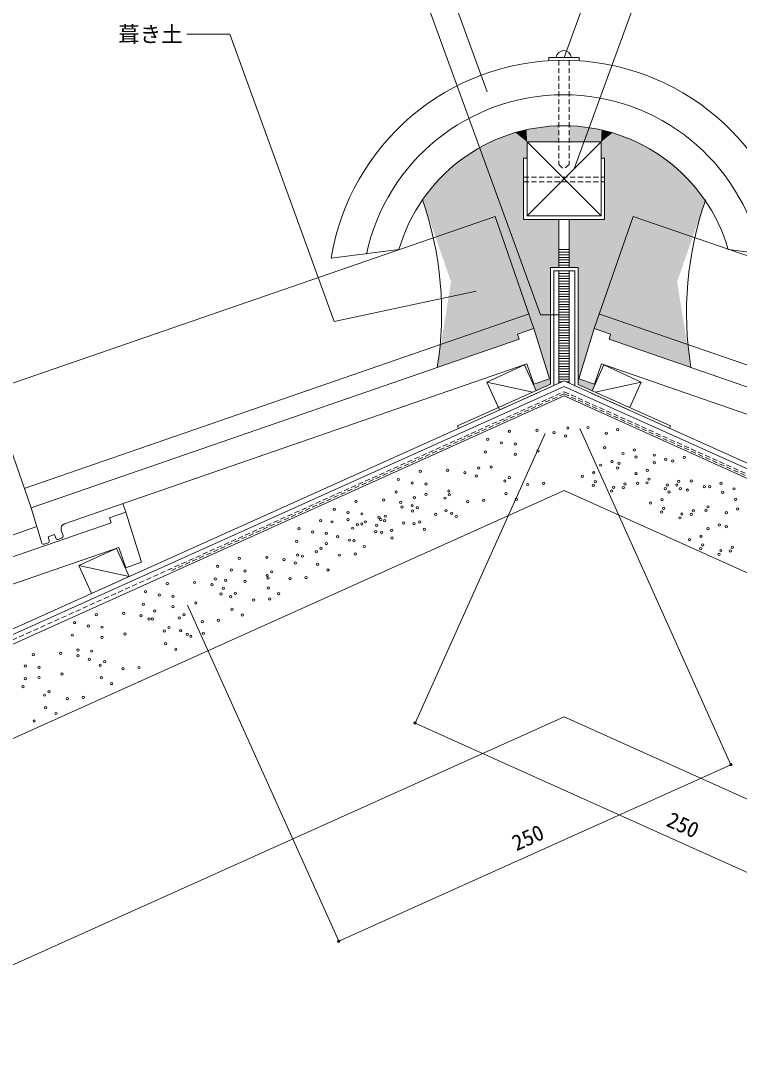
# Model space of a CAD drawing. Units: millimetres, scale not verified. Extents: x -203 to 197, y -138 to 132.
# Drawn here: x -75.6 to 7.9, y -48.3 to 71.2 of the extents above; entities that cross this region are included whole.
import ezdxf
from ezdxf.enums import TextEntityAlignment as Align

# ---------------------------------------------------------------- set-up
doc = ezdxf.new("R2010")
doc.units = ezdxf.units.MM
doc.header["$LTSCALE"] = 0.5
doc.header["$PDMODE"] = 32
doc.header["$PDSIZE"] = 0.25
doc.linetypes.add('DASHED1', pattern=[1.8, 1.2, -0.6])
for name, color, linetype, lineweight in [('1-0', 7, 'Continuous', 18), ('1-1', 7, 'Continuous', 18), ('1-2', 3, 'Continuous', 18), ('1-4', 7, 'Continuous', 18), ('1-5', 7, 'Continuous', 18)]:
    doc.layers.add(name, color=color, linetype=linetype, lineweight=lineweight)
doc.layers.add('1-6_ADD_LINE', color=8, linetype='Continuous')
doc.styles.add('ＭＳ ゴシック', font='')
doc.styles.get('ＭＳ ゴシック').set_extended_font_data('MS Gothic')

msp = doc.modelspace()

# ---------------------------------------------------------------- linework, layer by layer
at = {"layer": '1-0'}
for p, q in [((-16.7533, 57.1302), (-8.1533, 48.5302)), ((-16.7533, 48.5302), (-8.1533, 57.1302)), ((-17.1533, 55.2407), (-16.7533, 55.2407)), ((-8.1533, 55.2407), (-7.7533, 55.2407)), ((-7.7533, 55.2407), (-7.7533, 48.1302)), ((-14.2352, 48.5302), (-10.3691, 48.5302)), ((-21.4257, 29.2176), (-17.0657, 31.2255)), ((-17.0657, 31.2255), (-15.7114, 28.2161)), ((-17.0656, 31.2254), (-15.7114, 28.2161)), ((-17.0656, 31.2254), (-15.7114, 28.2161)), ((-7.8409, 31.2255), (-9.1952, 28.2161)), ((-7.841, 31.2254), (-9.1952, 28.2161)), ((-7.841, 31.2254), (-9.1952, 28.2161)), ((-3.4809, 29.2176), (-7.8409, 31.2255)), ((-19.9655, 25.9728), (-21.4257, 29.2176)), ((-21.4257, 29.2176), (-16.0804, 28.05)), ((-20.0886, 26.2463), (-21.4257, 29.2176)), ((-19.9406, 25.984), (-12.4533, 29.3532)), ((-4.966, 25.984), (-12.4533, 29.3532)), ((-3.4809, 29.2176), (-8.8262, 28.05)), ((-4.818, 26.2463), (-3.4809, 29.2176)), ((-4.818, 26.2463), (-3.4809, 29.2176)), ((-183.2977, -48.1847), (-12.4533, 28.6953)), ((-183.2977, -49.2812), (-12.4533, 27.5987)), ((-15.5883, 27.9425), (-19.9655, 25.9728)), ((-15.5883, 27.9425), (-15.5883, 27.9425)), ((158.3911, -48.1847), (-12.4533, 28.6953)), ((158.3911, -49.2812), (-12.4533, 27.5987)), ((-9.3183, 27.9425), (-4.9411, 25.9728)), ((-9.3183, 27.9425), (-9.3183, 27.9425)), ((-183.2977, -47.5267), (-19.9406, 25.984)), ((-19.9655, 25.9727), (-19.9655, 25.9728)), ((158.3911, -47.5267), (-4.966, 25.984)), ((-4.9411, 25.9728), (-4.9411, 25.9728)), ((-183.6591, -60.4098), (-12.4533, 16.6329)), ((156.7496, -59.5085), (-12.4533, 16.6329)), ((-67.3854, 4.6338), (-68.8456, 7.8787)), ((-68.8456, 7.8787), (-63.0082, 6.6035)), ((-181.6562, -85.8265), (-12.4533, -9.6852)), ((156.7496, -85.8265), (-12.4533, -9.6852))]:
    msp.add_line(p, q, dxfattribs=at)
at = {"layer": '1-0', "linetype": 'DASHED1'}
for p, q in [((-17.1533, 53.0177), (-7.7533, 53.0177)), ((-17.1533, 52.4755), (-7.7533, 52.4755)), ((-12.4533, 27.8481), (-58.0494, 7.3298)), ((-12.4533, 27.8481), (158.4844, -49.0739))]:
    msp.add_line(p, q, dxfattribs=at)
at = {"layer": '1-0'}
msp.add_lwpolyline([(-16.7533, 48.5302), (-16.7533, 57.1302), (-8.1533, 57.1302), (-8.1533, 48.5302)], close=True, dxfattribs=at)
for points in [[(-7.7533, 48.1302), (-17.1533, 48.1302), (-17.1533, 55.2407)], [(-15.5883, 27.9425), (-19.9433, 25.9828), (-19.9655, 25.9728)], [(-9.3183, 27.9425), (-4.9633, 25.9828), (-4.9411, 25.9728)], [(-67.3854, 4.6338), (-68.8456, 7.8786), (-64.5141, 9.8734)], [(-64.4855, 9.8865), (-63.0082, 6.6035), (-67.3854, 4.6338)], [(-64.4855, 9.8865), (-63.0082, 6.6035), (-67.3854, 4.6338)], [(-64.4855, 9.8865), (-63.0082, 6.6035), (-67.3854, 4.6338)]]:
    msp.add_lwpolyline(points, dxfattribs=at)
at = {"layer": '1-0', "linetype": 'DASHED1'}
msp.add_lwpolyline([(-183.2977, -48.7825), (-12.4533, 28.0974), (33.1428, 7.5792)], dxfattribs=at)
at = {"layer": '1-0'}
for centre in [(-12.015, 23.8826), (-9.6702, 23.9374), (-18.8005, 23.4835), (-15.6073, 23.6165), (-13.6116, 23.3504), (-12.2811, 22.9513), (-7.5414, 23.2722), (-6.211, 23.6713), (-21.3284, 22.5521), (-19.7318, 22.153), (-18.1352, 22.0199), (-7.7402, 21.5785), (-21.5945, 21.0886), (-18.1352, 20.8225), (-15.4743, 21.2216), (-5.6115, 20.9133), (-4.281, 21.3124), (-4.0947, 20.5063), (-1.9503, 20.7208), (-0.6355, 20.2402), (1.5089, 20.4547), (-22.3928, 19.2259), (-20.9292, 19.359), (-8.1989, 19.5578), (-6.8684, 19.9569), (-6.2391, 19.2197), (-6.0544, 19.7722), (-1.966, 19.8411), (0.1785, 20.0555), (-31.7061, 17.8954), (-29.1782, 18.8268), (-25.9851, 18.9598), (-23.9893, 18.6937), (-22.6589, 18.2946), (-18.8088, 18.1113), (-10.3433, 18.2711), (-9.0128, 18.6703), (-4.1104, 18.5544), (-2.7799, 18.9536), (-2.5936, 17.933), (-30.1096, 17.4963), (-28.513, 17.3632), (-19.341, 17.7121), (-16.68, 17.313), (-14.8174, 17.446), (-9.041, 17.2208), (-8.8265, 17.6497), (-6.6978, 16.9845), (-5.5817, 16.9547), (-5.3673, 17.3836), (-3.8944, 17.4353), (-2.8081, 17.5041), (-0.6793, 16.8389), (-0.4648, 17.2678), (0.6512, 17.238), (0.8656, 17.6669), (1.0644, 16.8405), (1.8784, 16.6558), (2.3386, 17.7186), (3.8396, 17.0752), (4.4673, 17.0533), (5.7978, 17.4525), (7.2989, 16.8092), (-33.4358, 15.5006), (-31.9722, 16.4319), (-29.8434, 15.7667), (-28.513, 16.1658), (-26.3096, 15.7211), (-25.852, 16.565), (-25.7774, 16.1202), (-21.7859, 15.455), (-19.2079, 16.2486), (-18.0105, 15.5834), (-6.9122, 16.5556), (-1.08, 15.5538), (-0.2661, 16.4413), (5.9684, 16.41), (7.4852, 15.5741), (-39.1568, 14.4362), (-36.6289, 15.3675), (-31.44, 15.2345), (-31.307, 14.7023), (-30.1095, 14.8353), (-30.0427, 14.2278), (-29.5105, 14.627), (-26.1765, 14.2576), (-23.6486, 15.3219), (-2.4105, 15.1547), (-0.8937, 14.5332), (2.5655, 14.2672), (4.0384, 14.3188), (4.2685, 14.7164), (7.7278, 14.4503), (-40.7534, 13.1057), (-37.5603, 13.2388), (-37.5602, 14.0371), (-35.9637, 13.904), (-33.9679, 13.5049), (-33.7759, 13.2323), (-33.3027, 13.1057), (-33.2437, 13.6315), (-27.3818, 13.8287), (-25.5191, 13.9617), (-24.9791, 13.5923), (-1.1082, 14.1044), (1.0206, 13.4391), (1.235, 13.868), (2.351, 13.8383), (6.3973, 14.0511), (-43.2813, 12.1744), (-39.4229, 12.9727), (-37.0113, 12.2368), (-36.4791, 12.636), (-35.9637, 12.7066), (-35.5645, 12.9727), (-34.3504, 11.8377), (-34.234, 12.5735), (-32.4877, 11.9707), (-31.1149, 12.8332), (-29.9097, 12.7643), (-29.2523, 12.9662), (-28.7122, 12.0991), (4.267, 12.1916), (5.5974, 12.5907), (6.4114, 12.406), (-43.5474, 10.7108), (-41.6847, 11.7752), (-40.0882, 11.6422), (-38.7577, 11.243), (-37.4272, 10.8439), (-36.8783, 10.7733), (-33.6429, 11.7688), (-32.4454, 11.1035), (2.1225, 10.9049), (3.453, 11.3041), (-41.2423, 9.4991), (-40.7101, 9.8983), (-40.0882, 10.4448), (-35.6808, 10.108), (3.4248, 9.8546), (3.6393, 10.2835), (5.7681, 9.6183), (6.8841, 9.5885), (7.0986, 10.0174), (-50.1998, 8.7151), (-47.0067, 8.8482), (-45.011, 8.5821), (-43.4144, 9.1143), (-42.8822, 8.9812), (-38.5813, 9.1), (-36.7186, 9.233), (5.5536, 9.1894), (-52.7278, 7.7838), (-51.1312, 7.3846), (-49.5346, 7.2516), (-46.4343, 7.1606), (-43.6805, 8.1829), (-41.1092, 8.0356), (-39.9118, 7.3704), (-55.3887, 5.9211), (-52.9938, 6.3203), (-51.7964, 6.1872), (-49.5346, 6.0542), (-46.9665, 6.7615), (-46.8736, 6.4533), (-44.3055, 6.3623), (-42.4428, 6.4954), (-61.1098, 4.8567), (-58.5819, 5.7881), (-53.393, 5.655), (-52.0625, 5.2559), (-50.6652, 4.6718), (-46.8334, 5.298), (-59.5132, 4.4576), (-57.9166, 4.3246), (-55.2557, 3.5263), (-52.3286, 4.5906), (-51.1974, 4.2727), (-48.5364, 3.8735), (-46.6738, 4.0066), (-45.636, 4.6327), (-63.6377, 2.3288), (-61.3759, 3.3932), (-60.0454, 2.5949), (-57.9166, 3.1271), (-51.0644, 2.8092), (-69.3588, 1.2644), (-66.8308, 2.1958), (-61.642, 2.0627), (-60.7106, 1.6636), (-60.3115, 1.6636), (-57.1705, 1.7839), (-56.6383, 2.1831), (-54.5095, 1.3848), (-52.6468, 1.5178), (-49.8669, 2.1439), (-67.7622, 0.8653), (-66.1656, 0.7322), (-63.5046, -0.066), (-58.9126, 0.2906), (-58.3804, 0.6898), (-57.0374, 0.3204), (-56.2517, -0.1085), (-54.389, 0.0245), (-69.6248, -0.1991), (-66.1656, -0.4652), (-58.7796, -1.1729), (-55.84, -0.3449), (-74.1485, -2.4609), (-70.9553, -2.3279), (-68.9596, -1.9287), (-67.363, -2.0618), (-57.5821, -1.8381), (-68.9596, -2.594), (-67.6291, -2.9931), (-66.379, -3.6914), (-65.8468, -3.2923), (-75.0798, -3.7914), (-73.4833, -3.9245), (-70.8223, -4.7227), (-63.718, -4.0906), (-61.8553, -3.9575), (-75.0798, -5.2549), (-73.4833, -5.1219), (-66.2459, -5.1549), (-65.0485, -5.8202), (-75.3459, -6.1863), (-72.8498, -7.1757), (-72.3176, -6.7766), (-70.1888, -7.5749), (-68.3262, -7.4418), (-72.7167, -8.6392), (-71.5193, -9.3045), (-74.0504, -10.1795)]:
    msp.add_circle(centre, 0.1331, dxfattribs=at)
at = {"layer": '1-1'}
for p, q in [((-12.4533, 66.9532), (-1.908, 95.9261)), ((-11.2293, 54.1103), (-1.2059, 81.6493)), ((-51.3112, 69.6339), (-56.2887, 69.6339)), ((-14.237, 66.9532), (-10.7142, 66.9532)), ((-14.237, 66.9532), (-14.237, 66.5597)), ((-10.7142, 66.9532), (-10.7142, 66.5548)), ((-13.0533, 48.1302), (-13.0533, 42.5435)), ((-11.8533, 48.1302), (-11.8533, 42.5435)), ((-39.5138, 43.6141), (-31.6533, 44.6141)), ((-13.0533, 44.6141), (-11.8533, 44.6141)), ((-13.0533, 44.3141), (-11.8533, 44.3141)), ((6.6257, 44.6141), (14.4862, 43.6141)), ((-13.0533, 44.0141), (-11.8533, 44.0141)), ((-13.0533, 43.7141), (-11.8533, 43.7141)), ((-13.0533, 43.4141), (-11.8533, 43.4141)), ((-13.0533, 43.1141), (-11.8533, 43.1141)), ((-14.0405, 42.5435), (-10.8002, 42.5435)), ((-14.0405, 28.968), (-14.0405, 42.5435)), ((-13.6405, 42.1435), (-11.2002, 42.1435)), ((-13.6405, 29.148), (-13.6405, 42.1435)), ((-13.0533, 42.8141), (-11.8533, 42.8141)), ((-13.0533, 42.1435), (-13.0533, 29.0832)), ((-11.8533, 42.1435), (-11.8533, 29.0832)), ((-11.2002, 28.7893), (-11.2002, 42.1435)), ((-10.8002, 28.9383), (-10.8002, 42.5435)), ((-13.0533, 41.8435), (-11.8533, 41.8435)), ((-13.0533, 41.5435), (-11.8533, 41.5435)), ((-13.0533, 41.2435), (-11.8533, 41.2435)), ((-13.0533, 40.9435), (-11.8533, 40.9435)), ((-13.0533, 40.6435), (-11.8533, 40.6435)), ((-13.0533, 40.3435), (-11.8533, 40.3435)), ((-13.0533, 40.0435), (-11.8533, 40.0435)), ((-13.0533, 39.7435), (-11.8533, 39.7435)), ((-13.0533, 39.4435), (-11.8533, 39.4435)), ((-13.0533, 39.1436), (-11.8533, 39.1436)), ((-13.0533, 38.8436), (-11.8533, 38.8436)), ((-13.0533, 38.5436), (-11.8533, 38.5436)), ((-13.0533, 38.2436), (-11.8533, 38.2436)), ((-13.0533, 37.9436), (-11.8533, 37.9436)), ((-13.0533, 37.6436), (-11.8533, 37.6436)), ((-13.0533, 37.3436), (-11.8533, 37.3436)), ((-13.0533, 37.0436), (-11.8533, 37.0436)), ((-13.0533, 36.7436), (-11.8533, 36.7436)), ((-13.0533, 36.4436), (-11.8533, 36.4436)), ((-13.0533, 36.1436), (-11.8533, 36.1436)), ((-13.0533, 35.8436), (-11.8533, 35.8436)), ((-13.0533, 35.5436), (-11.8533, 35.5436)), ((-13.0533, 35.2436), (-11.8533, 35.2436)), ((-13.0533, 34.9436), (-11.8533, 34.9436)), ((-13.0533, 34.6436), (-11.8533, 34.6436)), ((-13.0533, 34.3436), (-11.8533, 34.3436)), ((-13.0533, 34.0436), (-11.8533, 34.0436)), ((-13.0533, 33.7436), (-11.8533, 33.7436)), ((-13.0533, 33.4436), (-11.8533, 33.4436)), ((-13.0533, 33.1436), (-11.8533, 33.1436)), ((-13.0533, 32.8436), (-11.8533, 32.8436)), ((-13.0533, 32.5436), (-11.8533, 32.5436)), ((-13.0533, 32.2436), (-11.8533, 32.2436)), ((-13.0533, 31.9436), (-11.8533, 31.9436)), ((-13.0533, 31.6437), (-11.8533, 31.6437)), ((-13.0533, 31.3437), (-11.8533, 31.3437)), ((-13.0533, 31.0437), (-11.8533, 31.0437)), ((-13.0533, 30.7437), (-11.8533, 30.7437)), ((-13.0533, 30.4437), (-11.8533, 30.4437)), ((-13.0533, 30.1437), (-11.8533, 30.1437)), ((-24.8306, 24.1124), (-14.0405, 28.968)), ((-13.6405, 29.148), (-13.6405, 28.819)), ((-13.0533, 29.8437), (-11.8533, 29.8437)), ((-13.0533, 29.5437), (-11.8533, 29.5437)), ((-13.0533, 29.2437), (-12.6968, 29.2437)), ((-12.2098, 29.2437), (-11.8533, 29.2437)), ((-10.8002, 28.9383), (-0.076, 24.1124)), ((-24.8306, 24.1124), (-24.7075, 23.8389)), ((-0.076, 24.1124), (-0.1991, 23.8389))]:
    msp.add_line(p, q, dxfattribs=at)
at = {"layer": '1-1', "linetype": 'DASHED1'}
for p, q in [((-13.0533, 66.614), (-13.0533, 54.5076)), ((-11.8533, 66.614), (-11.8533, 54.5076)), ((-13.0533, 54.5076), (-12.5408, 53.9422)), ((-11.8533, 54.5076), (-12.5408, 53.9422))]:
    msp.add_line(p, q, dxfattribs=at)
at = {"layer": '1-1'}
for points in [[(-21.4098, 62.9682), (-33.1242, 95.1533), (-38.9189, 95.1533)], [(-31.3493, 81.4462), (-15.1832, 37.0303), (-12.8179, 37.0303)], [(-51.3112, 69.6339), (-39.1664, 36.2665), (-22.6902, 39.7685)]]:
    msp.add_lwpolyline(points, dxfattribs=at)
for centre, radius, start, end in [((-12.489, 66.8377), 0.8988, 7.38367, 172.61633), ((-12.5138, 39.2663), 27.3478, 9.14783, 170.85219), ((-12.5138, 39.193), 23.4211, 12.18517, 167.90198), ((-12.5138, 39.0946), 19.9195, 16.08661, 163.91339)]:
    msp.add_arc(centre, radius, start, end, dxfattribs=at)
at = {"layer": '1-2', "color": 7}
for p, q in [((-20.4809, 48.4796), (-79.1225, 28.1902)), ((-15.9687, 35.4382), (-20.4809, 48.4796)), ((-8.9379, 35.4382), (-4.4257, 48.4796)), ((-4.4257, 48.4796), (54.2159, 28.1902)), ((-16.5018, 37.1584), (-75.1989, 16.8498)), ((-8.4048, 37.1584), (50.2923, 16.8498)), ((-74.4142, 14.5817), (-79.1225, 28.1902)), ((-63.3886, 14.0992), (-63.7356, 15.1019)), ((-73.7445, 12.4209), (-122.6188, -4.4892))]:
    msp.add_line(p, q, dxfattribs=at)
at = {"layer": '1-2'}
for p, q in [((-17.8598, 34.7838), (-15.9687, 35.4382)), ((-17.8598, 34.7838), (-17.682, 34.2105)), ((-14.1619, 29.6085), (-15.9687, 35.4382)), ((-10.7447, 29.6085), (-8.9379, 35.4382)), ((-7.0468, 34.7838), (-8.9379, 35.4382)), ((-7.0468, 34.7838), (-7.2245, 34.2105)), ((-17.682, 34.2105), (-74.4142, 14.5817)), ((-7.2245, 34.2105), (49.5076, 14.5817)), ((-70.5183, 12.7551), (-16.7935, 31.3434)), ((-16.7935, 31.3434), (-15.9735, 28.9732)), ((-8.1131, 31.3434), (-8.9331, 28.9732)), ((45.6117, 12.7551), (-8.1131, 31.3434)), ((-15.9761, 28.9809), (-14.1619, 29.6085)), ((-8.9305, 28.9809), (-10.7447, 29.6085)), ((-73.1505, 10.5045), (-74.4142, 14.5817)), ((-65.2797, 13.4449), (-63.3886, 14.0992)), ((-65.2797, 13.4449), (-65.102, 12.8715)), ((-61.5819, 8.2696), (-63.3886, 14.0992)), ((-65.102, 12.8715), (-121.8341, -6.7573)), ((-70.6883, 11.3426), (-70.8953, 12.0105)), ((-72.437, 11.2425), (-71.6806, 11.5043)), ((-72.2957, 10.7864), (-72.437, 11.2425)), ((-71.5431, 11.0606), (-71.6806, 11.5043)), ((-70.8139, 11.0944), (-71.2867, 10.9308)), ((-117.9383, -8.5838), (-64.2134, 10.0044)), ((-72.8941, 10.3747), (-72.4213, 10.5382)), ((-64.2134, 10.0044), (-63.3934, 7.6343)), ((-63.396, 7.6419), (-61.5819, 8.2696))]:
    msp.add_line(p, q, dxfattribs=at)
for centre, radius, start, end in [((-70.3222, 12.1881), 0.6, 109.08589, 197.21983), ((-72.4867, 10.7272), 0.2, 289.08401, 17.21758), ((-71.352, 11.1198), 0.2, 197.21758, 289.0885), ((-70.8793, 11.2834), 0.2, 289.0885, 17.21996), ((-72.9595, 10.5637), 0.2, 197.21655, 289.08514)]:
    msp.add_arc(centre, radius, start, end, dxfattribs=at)
at = {"layer": '1-4'}
for p, q in [((-29.7818, -10.4103), (-14.6334, 23.2527)), ((6.9441, -15.2573), (-10.6378, 23.8137)), ((-38.652, -35.7755), (-56.2339, 3.2954)), ((-29.7818, -10.4103), (15.8143, -30.9286)), ((-38.652, -35.7755), (6.9441, -15.2573))]:
    msp.add_line(p, q, dxfattribs=at)
for p in [(-29.7818, -10.4103), (6.9441, -15.2573), (-38.652, -35.7755)]:
    msp.add_point(p, dxfattribs=at)
at = {"layer": '1-5'}
for centre, start, end in [((-66.6566, 37.2535), 350.8835, 19.20852), ((41.75, 37.2535), 160.79148, 189.1165)]:
    msp.add_arc(centre, 39.9705, start, end, dxfattribs=at)
at = {"layer": '1-5', "color": 1}
for centre, start, end in [((-66.6566, 37.2535), 350.8835, 19.20852), ((41.75, 37.2535), 160.79148, 189.1165)]:
    msp.add_arc(centre, 39.9705, start, end, dxfattribs=at)
at = {"layer": '1-6_ADD_LINE'}
for points in [[(-16.7533, 57.1302), (-15.3559, 58.8108), (-16.8144, 58.5281)], [(-16.7533, 57.1302), (-13.0533, 57.1302), (-13.0533, 59.0068)], [(-16.7533, 57.1302), (-13.0533, 59.0068), (-13.8069, 58.9464)], [(-16.7533, 57.1302), (-13.8069, 58.9464), (-15.3559, 58.8108)], [(-8.1533, 57.1302), (-11.8533, 57.1302), (-11.8533, 59.0068)], [(-8.1533, 57.1302), (-11.8533, 59.0068), (-11.0997, 58.9464)], [(-8.1533, 57.1302), (-11.0997, 58.9464), (-9.5507, 58.8108)], [(-8.1533, 57.1302), (-9.5507, 58.8108), (-8.0922, 58.5281)], [(-16.7533, 57.1302), (-19.3017, 57.8271), (-20.5113, 57.3524)], [(-16.7533, 57.1302), (-18.1033, 58.2115), (-19.3017, 57.8271)], [(-16.7533, 57.1302), (-16.8144, 58.5281), (-18.1033, 58.2115)], [(-8.1533, 57.1302), (-8.0922, 58.5281), (-6.8033, 58.2115)], [(-8.1533, 57.1302), (-6.8033, 58.2115), (-5.6049, 57.8271)], [(-8.1533, 57.1302), (-5.6049, 57.8271), (-4.3953, 57.3524)], [(-28.9114, 50.404), (-17.1533, 55.2407), (-28.9114, 50.404), (-16.7533, 57.1302)], [(-16.7533, 57.1302), (-27.8989, 51.7317), (-28.9114, 50.404)], [(-16.7533, 57.1302), (-26.9545, 52.8284), (-27.8989, 51.7317)], [(-16.7533, 57.1302), (-25.9339, 53.8337), (-26.9545, 52.8284)], [(-16.7533, 57.1302), (-25.0048, 54.6411), (-25.9339, 53.8337)], [(-16.7533, 57.1302), (-23.6034, 55.6464), (-25.0048, 54.6411)], [(-16.7533, 57.1302), (-22.2478, 56.4841), (-23.6034, 55.6464)], [(-16.7533, 57.1302), (-21.5318, 56.8497), (-22.2478, 56.4841)], [(-16.7533, 57.1302), (-20.5113, 57.3524), (-21.5318, 56.8497)], [(-16.7533, 57.1302), (-17.1533, 55.2407), (-16.7533, 55.2407)], [(-8.1533, 57.1302), (-4.3953, 57.3524), (-3.3748, 56.8497)], [(4.0048, 50.404), (-7.7533, 55.2407), (4.0048, 50.404), (-8.1533, 57.1302)], [(-8.1533, 57.1302), (-7.7533, 55.2407), (-8.1533, 55.2407)], [(-8.1533, 57.1302), (-3.3748, 56.8497), (-2.6588, 56.4841)], [(-8.1533, 57.1302), (-2.6588, 56.4841), (-1.3032, 55.6464)], [(-8.1533, 57.1302), (-1.3032, 55.6464), (0.0982, 54.6411)], [(-8.1533, 57.1302), (0.0982, 54.6411), (1.0273, 53.8337)], [(-8.1533, 57.1302), (1.0273, 53.8337), (2.0479, 52.8284)], [(-8.1533, 57.1302), (2.0479, 52.8284), (2.9923, 51.7317)], [(-8.1533, 57.1302), (2.9923, 51.7317), (4.0048, 50.404)], [(-28.9114, 50.404), (-17.1533, 48.1302), (-17.1533, 55.2407)], [(4.0048, 50.404), (-7.7533, 48.1302), (-7.7533, 55.2407)], [(-25.593, 40.8793), (-17.1533, 48.1302), (-28.9114, 50.404)], [(0.6864, 40.8793), (-7.7533, 48.1302), (4.0048, 50.404)], [(-25.593, 40.8793), (-15.9687, 35.4382), (-17.1533, 48.1302)], [(-17.1533, 48.1302), (-15.9687, 35.4382), (-14.0405, 42.5435), (-14.1619, 29.6085)], [(-17.1533, 48.1302), (-14.0405, 42.5435), (-13.0533, 48.1302), (-13.0533, 42.5435)], [(-7.7533, 48.1302), (-10.8661, 42.5435), (-11.8533, 48.1302), (-11.8533, 42.5435)], [(-7.7533, 48.1302), (-8.9379, 35.4382), (-10.8661, 42.5435), (-10.7447, 29.6085)], [(0.6864, 40.8793), (-8.9379, 35.4382), (-7.7533, 48.1302)], [(-14.0405, 42.5435), (-14.1619, 29.6085), (-14.0405, 28.968)], [(-10.8661, 42.5435), (-10.7447, 29.6085), (-10.8661, 28.968)], [(-25.593, 40.8793), (-27.1911, 30.9204), (-17.682, 34.2105)], [(-25.593, 40.8793), (-17.682, 34.2105), (-17.8598, 34.7838)], [(-25.593, 40.8793), (-17.8598, 34.7838), (-15.9687, 35.4382)], [(0.6864, 40.8793), (-7.0468, 34.7838), (-8.9379, 35.4382)], [(0.6864, 40.8793), (2.2845, 30.9204), (-7.2245, 34.2105)], [(0.6864, 40.8793), (-7.2245, 34.2105), (-7.0468, 34.7838)], [(-15.9761, 28.9809), (-15.7114, 28.2161), (-14.1619, 29.6085), (-14.0405, 28.968)], [(-8.9305, 28.9809), (-9.1952, 28.2161), (-10.7447, 29.6085), (-10.8661, 28.968)]]:
    msp.add_solid(points, dxfattribs=at)

# ---------------------------------------------------------------- texts
at = {"layer": '1-0', "style": 'ＭＳ ゴシック'}
msp.add_text('葺き土', height=1.833, dxfattribs=at).set_placement((-64.2824, 68.1742), align=Align.BOTTOM_LEFT)
at = {"layer": '1-4', "style": 'ＭＳ ゴシック'}
for rotation, p in [(335.772, (-0.9331, -22.8264)), (24.228, (-17.769, -25.8299))]:
    msp.add_text('250', height=1.833, rotation=rotation, dxfattribs=at).set_placement(p, align=Align.BOTTOM_LEFT)

doc.saveas('drawing.dxf')
